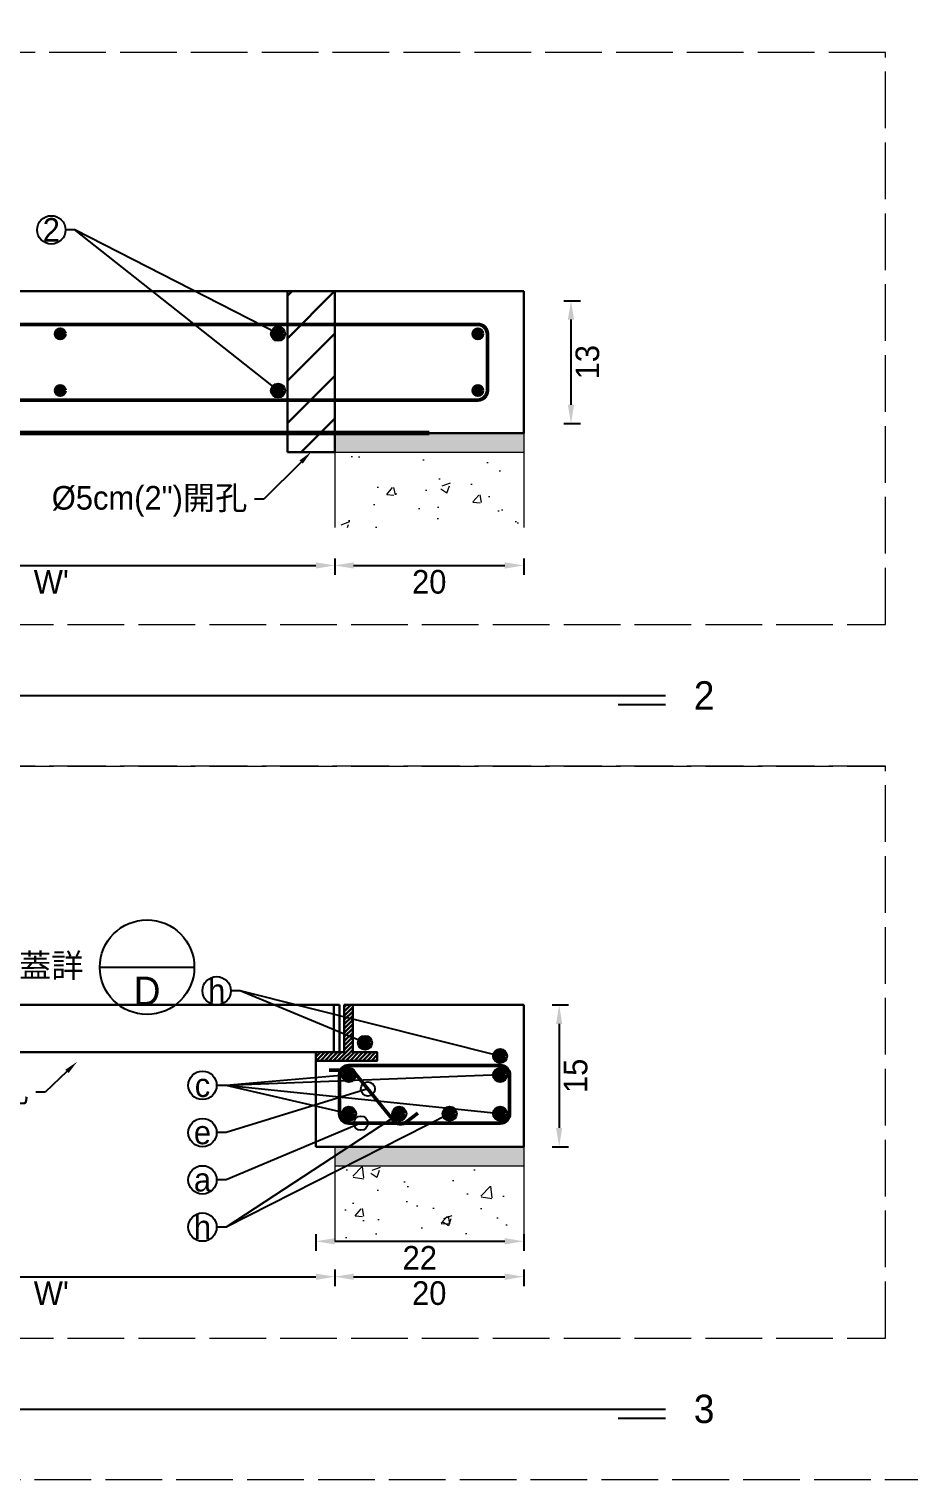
# Model space of a CAD drawing. Extents: x -2931 to 4779, y -2120 to 304.
# Drawn here: x -2749 to -2562.8, y -1964.5 to -1657.5 of the extents above; entities that cross this region are included whole.
import ezdxf
from ezdxf import colors
from ezdxf.entities.mleader import LeaderData, LeaderLine
from ezdxf.math import Vec2, Vec3

# ---------------------------------------------------------------- set-up
doc = ezdxf.new("R2010")
doc.units = 0
doc.header["$MEASUREMENT"] = 0
doc.linetypes.add('ACAD_ISO02W100', pattern=[15, 12, -3])
doc.layers.add('一、4.基本-隱藏', color=9, linetype='ACAD_ISO02W100', lineweight=20, plot=False)
doc.layers.add('三、3.文字-註解文字', color=2, linetype='Continuous')
for name, color, linetype, lineweight in [('二、1.繪圖-既有設施', 8, 'Continuous', 20), ('二、2.繪圖-施作項目', 181, 'Continuous', 30), ('二、5.繪圖-鋼筋', 60, 'Continuous', 50), ('二、6.繪圖-其他施作項目', 35, 'Continuous', 30)]:
    doc.layers.add(name, color=color, linetype=linetype, lineweight=lineweight)
doc.styles.add('次圖名(詳圖)', font='MS PGothic.ttf', dxfattribs={"height": 6})
doc.styles.add('註解文字', font='MS PGothic.ttf', dxfattribs={"height": 5})
doc.styles.add('註解文字(詳圖)', font='MS PGothic.ttf', dxfattribs={"height": 6})
doc.linetypes.add('ZIGZAG', pattern='A,0.00254,-5.08,[131,ltypeshp.shx,S=5.08,R=0,X=-5.08,Y=0],-10.16,[131,ltypeshp.shx,S=5.08,R=180,X=5.08,Y=0],-5.08', length=20.32254)
doc.dimstyles.new('註解文字', dxfattribs={"dimtxt": 5, "dimasz": 4, "dimexe": 2, "dimexo": 2.5, "dimgap": 1, "dimtad": 2, "dimzin": 0, "dimdsep": 46, "dimtxsty": '註解文字', "dimcen": 0.1, "dimclrd": 256, "dimclre": 256, "dimclrt": 256, "dimadec": 0, "dimazin": 0, "dimtfac": 1, "dimtofl": 0, "dimtmove": 0, "dimatfit": 3, "dimfxl": 1.5, "dimfxlon": 1, "dimtolj": 1, "dimtzin": 0, "dimlwd": -1, "dimlwe": -1, "dimarcsym": 1})

# ---------------------------------------------------------------- blocks, each defined once
blk = doc.blocks.new('*D271')
at = {"layer": 'Defpoints', "color": 0, "transparency": 16777216}
for p in [(-2804.31, -1740.96), (-2684.31, -1740.96), (-2684.31, -1770.96)]:
    blk.add_point(p, dxfattribs=at)
at = {"layer": '三、3.文字-註解文字', "transparency": 16777216}
for p, q in [((-2804.31, -1769.46), (-2804.31, -1772.96)), ((-2800.31, -1770.96), (-2688.31, -1770.96)), ((-2684.31, -1769.46), (-2684.31, -1772.96))]:
    blk.add_line(p, q, dxfattribs=at)
for points in [[(-2800.31, -1770.3), (-2800.31, -1771.63), (-2804.31, -1770.96)], [(-2688.31, -1770.3), (-2688.31, -1771.63), (-2684.31, -1770.96)]]:
    blk.add_solid(points, dxfattribs=at)
at = {"layer": '三、3.文字-註解文字', "transparency": 16777216, "insert": (-2744.31, -1774.46), "char_height": 5, "attachment_point": 5, "style": '註解文字'}
blk.add_mtext("\\A1;W'", dxfattribs=at)
blk = doc.blocks.new('*D272')
at = {"layer": 'Defpoints', "color": 0, "transparency": 16777216}
for p in [(-2684.31, -1740.96), (-2644.31, -1740.96), (-2644.31, -1770.96)]:
    blk.add_point(p, dxfattribs=at)
at = {"layer": '三、3.文字-註解文字', "transparency": 16777216}
for p, q in [((-2684.31, -1769.46), (-2684.31, -1772.96)), ((-2680.31, -1770.96), (-2648.31, -1770.96)), ((-2644.31, -1769.46), (-2644.31, -1772.96))]:
    blk.add_line(p, q, dxfattribs=at)
for points in [[(-2680.31, -1770.3), (-2680.31, -1771.63), (-2684.31, -1770.96)], [(-2648.31, -1770.3), (-2648.31, -1771.63), (-2644.31, -1770.96)]]:
    blk.add_solid(points, dxfattribs=at)
at = {"layer": '三、3.文字-註解文字', "transparency": 16777216, "insert": (-2664.31, -1774.46), "char_height": 5, "attachment_point": 5, "style": '註解文字'}
blk.add_mtext('\\A1;20', dxfattribs=at)
blk = doc.blocks.new('*D273')
at = {"layer": 'Defpoints', "color": 0, "transparency": 16777216}
for p in [(-2644.31, -1714.96), (-2644.31, -1740.96), (-2634.31, -1740.96)]:
    blk.add_point(p, dxfattribs=at)
at = {"layer": '三、3.文字-註解文字', "transparency": 16777216}
for p, q in [((-2635.81, -1714.96), (-2632.31, -1714.96)), ((-2634.31, -1718.96), (-2634.31, -1736.96)), ((-2635.81, -1740.96), (-2632.31, -1740.96))]:
    blk.add_line(p, q, dxfattribs=at)
for points in [[(-2634.97, -1718.96), (-2633.64, -1718.96), (-2634.31, -1714.96)], [(-2634.97, -1736.96), (-2633.64, -1736.96), (-2634.31, -1740.96)]]:
    blk.add_solid(points, dxfattribs=at)
at = {"layer": '三、3.文字-註解文字', "transparency": 16777216, "insert": (-2630.81, -1727.96), "char_height": 5, "attachment_point": 5, "rotation": 90, "style": '註解文字'}
blk.add_mtext('\\A1;13', dxfattribs=at)
blk = doc.blocks.new('_Small')
at = {"color": 0, "linetype": 'ByBlock', "lineweight": -2}
blk.add_circle((0, 0), 0.25, dxfattribs=at)
blk = doc.blocks.new('*D278')
at = {"layer": 'Defpoints', "color": 0, "transparency": 16777216}
for p in [(-2804.31, -1893.96), (-2684.31, -1893.96), (-2684.31, -1921.46)]:
    blk.add_point(p, dxfattribs=at)
at = {"layer": '三、3.文字-註解文字', "transparency": 16777216}
for p, q in [((-2804.31, -1919.96), (-2804.31, -1923.46)), ((-2800.31, -1921.46), (-2688.31, -1921.46)), ((-2684.31, -1919.96), (-2684.31, -1923.46))]:
    blk.add_line(p, q, dxfattribs=at)
for points in [[(-2800.31, -1920.8), (-2800.31, -1922.13), (-2804.31, -1921.46)], [(-2688.31, -1920.8), (-2688.31, -1922.13), (-2684.31, -1921.46)]]:
    blk.add_solid(points, dxfattribs=at)
at = {"layer": '三、3.文字-註解文字', "transparency": 16777216, "insert": (-2744.31, -1924.96), "char_height": 5, "attachment_point": 5, "style": '註解文字'}
blk.add_mtext("\\A1;W'", dxfattribs=at)
blk = doc.blocks.new('*D279')
at = {"layer": 'Defpoints', "color": 0, "transparency": 16777216}
for p in [(-2684.31, -1893.96), (-2644.31, -1893.96), (-2644.31, -1921.46)]:
    blk.add_point(p, dxfattribs=at)
at = {"layer": '三、3.文字-註解文字', "transparency": 16777216}
for p, q in [((-2684.31, -1919.96), (-2684.31, -1923.46)), ((-2680.31, -1921.46), (-2648.31, -1921.46)), ((-2644.31, -1919.96), (-2644.31, -1923.46))]:
    blk.add_line(p, q, dxfattribs=at)
for points in [[(-2680.31, -1920.8), (-2680.31, -1922.13), (-2684.31, -1921.46)], [(-2648.31, -1920.8), (-2648.31, -1922.13), (-2644.31, -1921.46)]]:
    blk.add_solid(points, dxfattribs=at)
at = {"layer": '三、3.文字-註解文字', "transparency": 16777216, "insert": (-2664.31, -1924.96), "char_height": 5, "attachment_point": 5, "style": '註解文字'}
blk.add_mtext('\\A1;20', dxfattribs=at)
blk = doc.blocks.new('*D280')
at = {"layer": 'Defpoints', "color": 0, "transparency": 16777216}
for p in [(-2644.31, -1863.96), (-2644.31, -1893.96), (-2636.81, -1893.96)]:
    blk.add_point(p, dxfattribs=at)
at = {"layer": '三、3.文字-註解文字', "transparency": 16777216}
for p, q in [((-2638.31, -1863.96), (-2634.81, -1863.96)), ((-2636.81, -1867.96), (-2636.81, -1889.96)), ((-2638.31, -1893.96), (-2634.81, -1893.96))]:
    blk.add_line(p, q, dxfattribs=at)
for points in [[(-2637.47, -1867.96), (-2636.14, -1867.96), (-2636.81, -1863.96)], [(-2637.47, -1889.96), (-2636.14, -1889.96), (-2636.81, -1893.96)]]:
    blk.add_solid(points, dxfattribs=at)
at = {"layer": '三、3.文字-註解文字', "transparency": 16777216, "insert": (-2633.31, -1878.96), "char_height": 5, "attachment_point": 5, "rotation": 90, "style": '註解文字'}
blk.add_mtext('\\A1;15', dxfattribs=at)
blk = doc.blocks.new('*D284')
at = {"layer": 'Defpoints', "color": 0, "transparency": 16777216}
for p in [(-2688.31, -1893.96), (-2644.31, -1893.96), (-2644.31, -1913.96)]:
    blk.add_point(p, dxfattribs=at)
at = {"layer": '三、3.文字-註解文字', "transparency": 16777216}
for p, q in [((-2688.31, -1912.46), (-2688.31, -1915.96)), ((-2644.31, -1912.46), (-2644.31, -1915.96)), ((-2684.31, -1913.96), (-2648.31, -1913.96))]:
    blk.add_line(p, q, dxfattribs=at)
for points in [[(-2684.31, -1913.3), (-2684.31, -1914.63), (-2688.31, -1913.96)], [(-2648.31, -1913.3), (-2648.31, -1914.63), (-2644.31, -1913.96)]]:
    blk.add_solid(points, dxfattribs=at)
at = {"layer": '三、3.文字-註解文字', "transparency": 16777216, "insert": (-2666.31, -1917.46), "char_height": 5, "attachment_point": 5, "style": '註解文字'}
blk.add_mtext('\\A1;22', dxfattribs=at)

msp = doc.modelspace()

# ---------------------------------------------------------------- hatches: boundary and pattern name
at = {"layer": '二、1.繪圖-既有設施'}
h = msp.add_hatch(dxfattribs=at)
h.set_pattern_fill('CROSS', color=256, scale=0.2)
h.set_pattern_definition([(0, (-457953.2273, -667275.6937), (1.27, 1.27), [0.635, -1.905]), (90, (-457952.9098, -667276.0112), (-1.27, 1.27), [0.635, -1.905])])
h.paths.add_polyline_path([(-2644.307, -1742.964), (-2684.307, -1742.964), (-2684.307, -1746.964), (-2644.307, -1746.964)])
h.paths.add_polyline_path([(-2804.307, -1742.964), (-2844.307, -1742.964), (-2844.307, -1746.964), (-2804.307, -1746.964)])
h = msp.add_hatch(dxfattribs=at)
h.set_pattern_fill('AR-CONC', color=256, scale=0.1)
h.set_pattern_definition([(50, (-457953.227, -667275.694), (18.2184669, -1.59390855), [1.905, -20.955]), (355, (-457953.227, -667275.694), (-3.52434214, 19.10568452), [1.524, -16.7640584]), (100.4514447, (-457951.709, -667275.826), (14.6941247, 17.5117752), [1.6190009, -17.80902446]), (46.1842, (-457953.227, -667270.614), (27.1079041, -4.2042328), [2.8575, -31.4325]), (96.6355576, (-457950.968, -667270.964), (23.7404134, 24.7426125), [2.4285023, -26.7135608]), (351.184151, (-457953.227, -667270.614), (23.7404134, 24.7426125), [2.2859967, -25.1459732]), (21, (-457950.687, -667271.884), (15.16143913, -10.22651982), [1.905, -20.955]), (326, (-457950.687, -667271.884), (6.18020283, 18.4187966), [1.524, -16.764]), (71.451445, (-457949.424, -667272.736), (21.34164193, 8.1922769), [1.6190009, -17.80899376]), (37.5, (-457953.227, -667275.6937), (0.308860325, 8.455503887), [0, -16.5608, 0, -17.018, 0, -16.8275]), (7.5, (-457953.227, -667275.694), (6.68196625, 10.01805748), [0, -9.7028, 0, -16.1798, 0, -6.4135]), (327.5, (-457958.8915, -667275.694), (13.559059517, -0.5728744), [0, -6.35, 0, -19.812, 0, -26.289]), (317.5, (-457961.431, -667275.694), (14.81291814, 2.5426491), [0, -8.255, 0, -13.1572, 0, -18.669])])
h.paths.add_polyline_path([(-2684.307, -1762.964), (-2644.307, -1762.964), (-2644.307, -1746.964), (-2684.307, -1746.964)])
h.paths.add_polyline_path([(-2844.307, -1762.964), (-2804.307, -1762.964), (-2804.307, -1746.964), (-2844.307, -1746.964)])
h = msp.add_hatch(dxfattribs=at)
h.set_pattern_fill('CROSS', color=256, scale=0.2)
h.set_pattern_definition([(0, (-458193.2273, -667426.6937), (1.27, 1.27), [0.635, -1.905]), (90, (-458192.9098, -667427.0112), (-1.27, 1.27), [0.635, -1.905])])
h.paths.add_polyline_path([(-2644.307, -1893.964), (-2684.307, -1893.964), (-2684.307, -1897.964), (-2644.307, -1897.964)])
h.paths.add_polyline_path([(-2804.307, -1893.964), (-2808.307, -1893.964), (-2844.307, -1893.964), (-2844.307, -1897.964), (-2804.307, -1897.964)])
h = msp.add_hatch(dxfattribs=at)
h.set_pattern_fill('AR-CONC', color=256, scale=0.1)
h.set_pattern_definition([(50, (-458193.227, -667426.694), (18.2184669, -1.59390855), [1.905, -20.955]), (355, (-458193.227, -667426.694), (-3.52434214, 19.10568452), [1.524, -16.7640584]), (100.4514447, (-458191.709, -667426.826), (14.6941247, 17.5117752), [1.6190009, -17.80902446]), (46.1842, (-458193.227, -667421.614), (27.1079041, -4.2042328), [2.8575, -31.4325]), (96.6355576, (-458190.968, -667421.964), (23.7404134, 24.7426125), [2.4285023, -26.7135608]), (351.184151, (-458193.227, -667421.614), (23.7404134, 24.7426125), [2.2859967, -25.1459732]), (21, (-458190.687, -667422.884), (15.16143913, -10.22651982), [1.905, -20.955]), (326, (-458190.687, -667422.884), (6.18020283, 18.4187966), [1.524, -16.764]), (71.451445, (-458189.424, -667423.736), (21.34164193, 8.1922769), [1.6190009, -17.80899376]), (37.5, (-458193.227, -667426.6937), (0.308860325, 8.455503887), [0, -16.5608, 0, -17.018, 0, -16.8275]), (7.5, (-458193.227, -667426.694), (6.68196625, 10.01805748), [0, -9.7028, 0, -16.1798, 0, -6.4135]), (327.5, (-458198.8915, -667426.694), (13.559059517, -0.5728744), [0, -6.35, 0, -19.812, 0, -26.289]), (317.5, (-458201.431, -667426.694), (14.81291814, 2.5426491), [0, -8.255, 0, -13.1572, 0, -18.669])])
h.paths.add_polyline_path([(-2684.307, -1913.964), (-2644.307, -1913.964), (-2644.307, -1897.964), (-2684.307, -1897.964)])
h.paths.add_polyline_path([(-2844.307, -1913.964), (-2804.307, -1913.964), (-2804.307, -1897.964), (-2844.307, -1897.964)])
at = {"layer": '二、5.繪圖-鋼筋'}
h = msp.add_hatch(color=256, dxfattribs=at)
h.dxf.hatch_style = 1
h.paths.add_polyline_path([(-2741.407, -1721.964, 1), (-2743.407, -1721.964, 1)])
h = msp.add_hatch(color=256, dxfattribs=at)
h.dxf.hatch_style = 1
h.paths.add_polyline_path([(-2695.307, -1721.964, 1), (-2697.307, -1721.964, 1)])
h = msp.add_hatch(color=256, dxfattribs=at)
h.dxf.hatch_style = 1
h.paths.add_polyline_path([(-2653.007, -1721.964, 1), (-2655.007, -1721.964, 1)])
h = msp.add_hatch(color=256, dxfattribs=at)
h.dxf.hatch_style = 1
h.paths.add_polyline_path([(-2741.407, -1733.964, 1), (-2743.407, -1733.964, 1)])
h = msp.add_hatch(color=256, dxfattribs=at)
h.dxf.hatch_style = 1
h.paths.add_polyline_path([(-2695.307, -1733.964, 1), (-2697.307, -1733.964, 1)])
h = msp.add_hatch(color=256, dxfattribs=at)
h.dxf.hatch_style = 1
h.paths.add_polyline_path([(-2653.007, -1733.964, 1), (-2655.007, -1733.964, 1)])
h = msp.add_hatch(color=256, dxfattribs=at)
h.dxf.hatch_style = 1
h.paths.add_polyline_path([(-2676.907, -1871.964, 1), (-2678.907, -1871.964, 1)])
h = msp.add_hatch(color=256, dxfattribs=at)
h.dxf.hatch_style = 1
h.paths.add_polyline_path([(-2648.307, -1874.764, 1), (-2650.307, -1874.764, 1)])
h = msp.add_hatch(color=256, dxfattribs=at)
h.dxf.hatch_style = 1
h.paths.add_polyline_path([(-2680.307, -1878.764, 1), (-2682.307, -1878.764, 1)])
h = msp.add_hatch(color=256, dxfattribs=at)
h.dxf.hatch_style = 1
h.paths.add_polyline_path([(-2648.307, -1878.764, 1), (-2650.307, -1878.764, 1)])
h = msp.add_hatch(color=256, dxfattribs=at)
h.dxf.hatch_style = 1
h.paths.add_polyline_path([(-2680.307, -1886.964, 1), (-2682.307, -1886.964, 1)])
h = msp.add_hatch(color=256, dxfattribs=at)
h.dxf.hatch_style = 1
h.paths.add_polyline_path([(-2669.647, -1886.964, 1), (-2671.647, -1886.964, 1)])
h = msp.add_hatch(color=256, dxfattribs=at)
h.dxf.hatch_style = 1
h.paths.add_polyline_path([(-2658.987, -1886.964, 1), (-2660.987, -1886.964, 1)])
h = msp.add_hatch(color=256, dxfattribs=at)
h.dxf.hatch_style = 1
h.paths.add_polyline_path([(-2648.307, -1886.964, 1), (-2650.307, -1886.964, 1)])
at = {"layer": '二、6.繪圖-其他施作項目'}
h = msp.add_hatch(dxfattribs=at)
h.set_pattern_fill('ANSI31', color=256, scale=2)
h.set_pattern_definition([(45, (-457560.524, -667328.805), (-4.49012806, 4.49012806), [])])
h.paths.add_polyline_path([(-2684.307, -1712.964), (-2694.307, -1712.964), (-2694.307, -1746.964), (-2684.307, -1746.964)])
h = msp.add_hatch(dxfattribs=at)
h.set_pattern_fill('ANSI31', color=256, scale=0.2)
h.set_pattern_definition([(45, (-358.6386, -3854.8895), (-0.4490128, 0.4490128), [])])
h.paths.add_polyline_path([(-2814.307, -1863.964), (-2816.107, -1863.964), (-2816.107, -1873.964), (-2821.307, -1873.964), (-2821.307, -1875.764), (-2808.307, -1875.764), (-2808.307, -1873.964), (-2814.307, -1873.964)])
h.paths.add_polyline_path([(-2682.307, -1873.964), (-2688.307, -1873.964), (-2688.307, -1875.764), (-2675.307, -1875.764), (-2675.307, -1873.964), (-2680.507, -1873.964), (-2680.507, -1863.964), (-2682.307, -1863.964)])

# ---------------------------------------------------------------- linework, layer by layer
at = {"layer": '一、4.基本-隱藏'}
for points in [[(-2930.855, -1457.464), (-2150.855, -1457.464), (-2150.855, -1964.464), (-2930.855, -1964.464)], [(-2567.759, -1662.464), (-2920.855, -1662.464), (-2920.855, -1783.464), (-2567.759, -1783.464)], [(-2567.759, -1813.464), (-2920.855, -1813.464), (-2920.855, -1934.464), (-2567.759, -1934.464)]]:
    msp.add_lwpolyline(points, close=True, dxfattribs=at)
for points in [[(-2920.855, -1783.464), (-2567.759, -1783.464)], [(-2920.855, -1813.464), (-2567.759, -1813.464)]]:
    msp.add_lwpolyline(points, dxfattribs=at)
at = {"layer": '三、3.文字-註解文字'}
for points in [[(-2874.307, -1798.464), (-2614.307, -1798.464)], [(-2614.307, -1800.464), (-2624.307, -1800.464)], [(-2734.039, -1855.964), (-2714.039, -1855.964)], [(-2874.307, -1949.464), (-2614.307, -1949.464)], [(-2614.307, -1951.464), (-2624.307, -1951.464)]]:
    msp.add_lwpolyline(points, dxfattribs=at)
for centre, radius in [((-2744.307, -1699.964), 3), ((-2724.039, -1855.964), 10), ((-2709.307, -1860.964), 3), ((-2712.307, -1880.964), 3), ((-2712.307, -1890.964), 3), ((-2712.307, -1900.964), 3), ((-2712.307, -1910.964), 3)]:
    msp.add_circle(centre, radius, dxfattribs=at)
at = {"layer": '二、1.繪圖-既有設施'}
for points in [[(-2684.307, -1742.964), (-2684.307, -1762.964)], [(-2644.307, -1742.964), (-2644.307, -1762.964)], [(-2684.307, -1746.964), (-2644.307, -1746.964)], [(-2684.307, -1893.964), (-2684.307, -1913.964)], [(-2644.307, -1893.964), (-2644.307, -1913.964)], [(-2684.307, -1897.964), (-2644.307, -1897.964)]]:
    msp.add_lwpolyline(points, dxfattribs=at)
at = {"layer": '二、2.繪圖-施作項目'}
for points in [[(-2844.307, -1712.964), (-2644.307, -1712.964)], [(-2644.307, -1742.964), (-2644.307, -1712.964)], [(-2844.307, -1742.964), (-2644.307, -1742.964)], [(-2680.507, -1863.964), (-2680.307, -1863.964)], [(-2644.307, -1863.964), (-2644.307, -1893.964)], [(-2688.307, -1873.964), (-2688.307, -1893.964)], [(-2688.307, -1893.964), (-2644.307, -1893.964)]]:
    msp.add_lwpolyline(points, dxfattribs=at)
at = {"layer": '二、2.繪圖-施作項目', "linetype": 'ZIGZAG', "ltscale": 0.1}
msp.add_lwpolyline([(-2680.307, -1863.964), (-2644.307, -1863.964)], dxfattribs=at)
at = {"layer": '二、5.繪圖-鋼筋'}
for points in [[(-2654.007, -1719.964), (-2834.607, -1719.964, 0.4142136), (-2836.607, -1721.964), (-2836.607, -1733.964, 0.4142136), (-2834.607, -1735.964), (-2654.007, -1735.964, 0.4142136), (-2652.007, -1733.964), (-2652.007, -1721.964, 0.4142136)], [(-2681.307, -1876.764), (-2649.307, -1876.764, -0.4142136), (-2647.307, -1878.764), (-2647.307, -1886.964, -0.4142136), (-2649.307, -1888.964), (-2681.307, -1888.964, -0.4142136), (-2683.307, -1886.964), (-2683.307, -1878.764, -0.4142136)]]:
    msp.add_lwpolyline(points, format="xyb", close=True, dxfattribs=at)
msp.add_lwpolyline([(-2666.758, -1886.822), (-2669.092, -1888.707, -0.4142136), (-2671.904, -1888.409), (-2679.907, -1878.507, 0.226529), (-2681.462, -1877.764), (-2685.507, -1877.764)], format="xyb", dxfattribs=at)
for centre in [(-2742.407, -1721.964), (-2696.307, -1721.964), (-2654.007, -1721.964), (-2742.407, -1733.964), (-2696.307, -1733.964), (-2654.007, -1733.964), (-2677.907, -1871.964), (-2649.307, -1874.764), (-2681.307, -1878.764), (-2649.307, -1878.764), (-2681.307, -1886.964), (-2670.647, -1886.964), (-2659.987, -1886.964), (-2649.307, -1886.964)]:
    msp.add_circle(centre, 1, dxfattribs=at)
at = {"layer": '二、6.繪圖-其他施作項目'}
for points in [[(-2694.307, -1746.964), (-2694.307, -1712.964)], [(-2684.307, -1746.964), (-2684.307, -1712.964)], [(-2694.307, -1746.964), (-2684.307, -1746.964)], [(-2813.307, -1863.964), (-2683.307, -1863.964)], [(-2684.507, -1863.964), (-2684.507, -1873.964)], [(-2683.307, -1863.964), (-2683.307, -1873.964)], [(-2813.307, -1873.964), (-2683.307, -1873.964)]]:
    msp.add_lwpolyline(points, dxfattribs=at)
at = {"layer": '二、6.繪圖-其他施作項目', "linetype": 'Continuous', "const_width": 1}
msp.add_lwpolyline([(-2824.307, -1742.964), (-2664.307, -1742.964)], dxfattribs=at)
at = {"layer": '二、6.繪圖-其他施作項目'}
msp.add_lwpolyline([(-2680.507, -1863.964), (-2682.307, -1863.964), (-2682.307, -1873.964), (-2688.307, -1873.964), (-2688.307, -1875.764), (-2675.307, -1875.764), (-2675.307, -1873.964), (-2680.507, -1873.964)], close=True, dxfattribs=at)

# ---------------------------------------------------------------- texts
at = {"layer": '三、3.文字-註解文字'}
for s, width, gutter_width, insert, char_height, attachment_point, style in [('2', 8.38231, 30, (-2744.307, -1699.964), 5, 5, '註解文字'), ('2', 3, 15, (-2608.307, -1798.464), 6, 4, '次圖名(詳圖)'), ('D', 6.60394, 25, (-2724.039, -1860.964), 6, 5, '註解文字(詳圖)'), ('h', 8.38231, 30, (-2709.307, -1860.964), 5, 5, '註解文字'), ('c', 8.38231, 30, (-2712.307, -1880.964), 5, 5, '註解文字'), ('e', 8.38231, 30, (-2712.307, -1890.964), 5, 5, '註解文字'), ('a', 8.38231, 30, (-2712.307, -1900.964), 5, 5, '註解文字'), ('h', 8.38231, 30, (-2712.307, -1910.964), 5, 5, '註解文字'), ('3', 3, 15, (-2608.307, -1949.464), 6, 4, '次圖名(詳圖)')]:
    msp.add_mtext_dynamic_manual_height_columns(s, width=width, gutter_width=gutter_width, heights=[0], dxfattribs=dict(at, insert=insert, char_height=char_height, attachment_point=attachment_point, style=style))

# ---------------------------------------------------------------- dimensions: what is measured, and where the dimension line sits
for base, p1, p2, text, picture, middle in [((-2634.307, -1740.964), (-2644.307, -1714.964), (-2644.307, -1740.964), '13', '*D273', (-2630.807, -1727.964)), ((-2636.807, -1893.964), (-2644.307, -1863.964), (-2644.307, -1893.964), '15', '*D280', (-2633.307, -1878.964))]:
    dim = msp.add_linear_dim(base=base, p1=p1, p2=p2, angle=90, text=text, dimstyle='註解文字', dxfattribs=at)
    dim.commit()
    dim.dimension.update_dxf_attribs({"geometry": picture, "text_midpoint": middle})
for base, p1, p2, text, picture, middle in [((-2684.307, -1770.964), (-2804.307, -1740.964), (-2684.307, -1740.964), "W'", '*D271', (-2744.307, -1774.464)), ((-2644.307, -1770.964), (-2684.307, -1740.964), (-2644.307, -1740.964), '20', '*D272', (-2664.307, -1774.464)), ((-2684.307, -1921.464), (-2804.307, -1893.964), (-2684.307, -1893.964), "W'", '*D278', (-2744.307, -1924.964)), ((-2644.307, -1913.964), (-2688.307, -1893.964), (-2644.307, -1893.964), '22', '*D284', (-2666.307, -1917.464)), ((-2644.307, -1921.464), (-2684.307, -1893.964), (-2644.307, -1893.964), '20', '*D279', (-2664.307, -1924.964))]:
    dim = msp.add_linear_dim(base=base, p1=p1, p2=p2, text=text, dimstyle='註解文字', dxfattribs=at)
    dim.commit()
    dim.dimension.update_dxf_attribs({"geometry": picture, "text_midpoint": middle})

# ---------------------------------------------------------------- leaders
ml = msp.add_multileader_mtext('Standard', dxfattribs=at)
ml.set_content('{\\fMS PGothic|b0|i0|c128|p34; }', color=256, style='註解文字')
ml.set_leader_properties(color=144, linetype='ByLayer', lineweight=-1)
ml.set_arrow_properties(name='SMALL')
ml.build(insert=Vec2(0, 0))
ml.multileader.update_dxf_attribs({"dogleg_length": 2, "arrow_head_size": 6})
ctx = ml.context
ctx.base_point, ctx.char_height, ctx.arrow_head_size, ctx.landing_gap_size, ctx.plane_origin = Vec3(-2746.523, -1699.964), 5, 6, 1.5, Vec3(-2722.718, -1706.618)
ctx.text_align_type = 2
notes = []
notes.append((ctx, [(0, (1, 1, 0), (-2739.307, -1699.964), (-1, 0), 2, [(0, [(-2696.307, -1721.964)], 0, [])])]))
ctx.mtext.insert, ctx.mtext.alignment, ctx.mtext.flow_direction = Vec3(-2742.807, -1697.464), 3, 5
ml = msp.add_multileader_mtext('Standard', dxfattribs=at)
ml.set_content('{\\fMS PGothic|b0|i0|c128|p34; }', color=256, style='註解文字')
ml.set_leader_properties(color=144, linetype='ByLayer', lineweight=-1)
ml.set_arrow_properties(name='SMALL')
ml.build(insert=Vec2(0, 0))
ml.multileader.update_dxf_attribs({"dogleg_length": 2, "arrow_head_size": 6})
ctx = ml.context
ctx.base_point, ctx.char_height, ctx.arrow_head_size, ctx.landing_gap_size, ctx.plane_origin = Vec3(-2746.523, -1699.964), 5, 6, 1.5, Vec3(-2722.718, -1718.618)
ctx.text_align_type = 2
notes.append((ctx, [(0, (1, 1, 0), (-2739.307, -1699.964), (-1, 0), 2, [(0, [(-2696.307, -1733.964)], 0, [])])]))
ctx.mtext.insert, ctx.mtext.alignment, ctx.mtext.flow_direction = Vec3(-2742.807, -1697.464), 3, 5
ml = msp.add_multileader_mtext('Standard', dxfattribs=at)
ml.set_content('%%C5cm(2")開孔{\\fMS PGothic|b0|i0|c128|p34; }', color=256, style='註解文字')
ml.set_leader_properties(color=144, linetype='ByLayer', lineweight=-1)
ml.build(insert=Vec2(0, 0))
ml.multileader.update_dxf_attribs({"dogleg_length": 2, "arrow_head_size": 3})
ctx = ml.context
ctx.base_point, ctx.char_height, ctx.arrow_head_size, ctx.landing_gap_size, ctx.plane_origin = Vec3(-2746.267, -1756.964), 5, 3, 1.5, Vec3(-2689.307, -1746.964)
ctx.text_align_type = 2
notes.append((ctx, [(0, (1, 1, 0), (-2699.307, -1756.964), (-1, 0), 2, [(0, [(-2689.307, -1746.964)], 0, [])])]))
ctx.mtext.insert, ctx.mtext.alignment, ctx.mtext.flow_direction = Vec3(-2702.807, -1754.152), 3, 5
ml = msp.add_multileader_mtext('Standard', dxfattribs=at)
ml.set_content('{\\fMS PGothic|b0|i0|c128|p34;鍍鋅格柵框蓋詳}', color=256, style='註解文字')
ml.set_leader_properties(color=144, linetype='ByLayer', lineweight=-1)
ml.build(insert=Vec2(0, 0))
ml.multileader.update_dxf_attribs({"dogleg_length": 2, "arrow_head_size": 3})
ctx = ml.context
ctx.base_point, ctx.char_height, ctx.arrow_head_size, ctx.landing_gap_size, ctx.plane_origin = Vec3(-2786.736, -1855.964), 5, 3, 1.5, Vec3(-2806.285, -1912.141)
notes.append((ctx, [(1, (1, 1, 0), (-2788.736, -1855.964), (1, 0), 2, [(0, [(-2788.736, -1865.964)], 0, [])])]))
ctx.mtext.insert, ctx.mtext.width, ctx.mtext.flow_direction = Vec3(-2785.236, -1853.109), 50.82195, 5
ml = msp.add_multileader_mtext('Standard', dxfattribs=at)
ml.set_content('{\\fMS PGothic|b0|i0|c128|p34; }', color=256, style='註解文字')
ml.set_leader_properties(color=144, linetype='ByLayer', lineweight=-1)
ml.set_arrow_properties(name='SMALL')
ml.build(insert=Vec2(0, 0))
ml.multileader.update_dxf_attribs({"dogleg_length": 2, "arrow_head_size": 6})
ctx = ml.context
ctx.base_point, ctx.char_height, ctx.arrow_head_size, ctx.landing_gap_size, ctx.plane_origin = Vec3(-2711.523, -1860.964), 5, 6, 1.5, Vec3(-2687.718, -1867.618)
ctx.text_align_type = 2
notes.append((ctx, [(0, (1, 1, 0), (-2704.307, -1860.964), (-1, 0), 2, [(0, [(-2649.307, -1874.764)], 0, [])])]))
ctx.mtext.insert, ctx.mtext.alignment, ctx.mtext.flow_direction = Vec3(-2707.807, -1858.464), 3, 5
ml = msp.add_multileader_mtext('Standard', dxfattribs=at)
ml.set_content('{\\fMS PGothic|b0|i0|c128|p34; }', color=256, style='註解文字')
ml.set_leader_properties(color=144, linetype='ByLayer', lineweight=-1)
ml.set_arrow_properties(name='SMALL')
ml.build(insert=Vec2(0, 0))
ml.multileader.update_dxf_attribs({"dogleg_length": 2, "arrow_head_size": 6})
ctx = ml.context
ctx.base_point, ctx.char_height, ctx.arrow_head_size, ctx.landing_gap_size, ctx.plane_origin = Vec3(-2711.523, -1860.964), 5, 6, 1.5, Vec3(-2687.496, -1869.257)
ctx.text_align_type = 2
notes.append((ctx, [(0, (1, 1, 0), (-2704.307, -1860.964), (-1, 0), 2, [(0, [(-2677.907, -1871.964)], 0, [])])]))
ctx.mtext.insert, ctx.mtext.alignment, ctx.mtext.flow_direction = Vec3(-2707.807, -1858.464), 3, 5
ml = msp.add_multileader_mtext('Standard', dxfattribs=at)
ml.set_content('溝蓋開孔', color=256, style='註解文字')
ml.set_leader_properties(color=144, linetype='ByLayer', lineweight=-1)
ml.build(insert=Vec2(0, 0))
ml.multileader.update_dxf_attribs({"dogleg_length": 2, "arrow_head_size": 3})
ctx = ml.context
ctx.base_point, ctx.char_height, ctx.arrow_head_size, ctx.landing_gap_size, ctx.plane_origin = Vec3(-2778.933, -1882.409), 5, 3, 1.5, Vec3(-2756.376, -1922.141)
ctx.text_align_type = 2
notes.append((ctx, [(0, (1, 1, 0), (-2745.609, -1882.409), (-1, 0), 2, [(0, [(-2738.828, -1875.964)], 0, [])])]))
ctx.mtext.insert, ctx.mtext.width, ctx.mtext.alignment, ctx.mtext.flow_direction = Vec3(-2749.109, -1879.497), 29.56865, 3, 5
ml = msp.add_multileader_mtext('Standard', dxfattribs=at)
ml.set_content('{\\fMS PGothic|b0|i0|c128|p34; }', color=256, style='註解文字')
ml.set_leader_properties(color=144, linetype='ByLayer', lineweight=-1)
ml.set_arrow_properties(name='SMALL')
ml.build(insert=Vec2(0, 0))
ml.multileader.update_dxf_attribs({"dogleg_length": 2, "arrow_head_size": 6})
ctx = ml.context
ctx.base_point, ctx.char_height, ctx.arrow_head_size, ctx.landing_gap_size, ctx.plane_origin = Vec3(-2714.523, -1880.964), 5, 6, 1.5, Vec3(-2686.496, -1889.257)
ctx.text_align_type = 2
notes.append((ctx, [(0, (1, 1, 0), (-2707.307, -1880.964), (-1, 0), 2, [(0, [(-2681.307, -1878.764)], 0, [])])]))
ctx.mtext.insert, ctx.mtext.alignment, ctx.mtext.flow_direction = Vec3(-2710.807, -1878.464), 3, 5
ml = msp.add_multileader_mtext('Standard', dxfattribs=at)
ml.set_content('{\\fMS PGothic|b0|i0|c128|p34; }', color=256, style='註解文字')
ml.set_leader_properties(color=144, linetype='ByLayer', lineweight=-1)
ml.set_arrow_properties(name='SMALL')
ml.build(insert=Vec2(0, 0))
ml.multileader.update_dxf_attribs({"dogleg_length": 2, "arrow_head_size": 6})
ctx = ml.context
ctx.base_point, ctx.char_height, ctx.arrow_head_size, ctx.landing_gap_size, ctx.plane_origin = Vec3(-2714.523, -1880.964), 5, 6, 1.5, Vec3(-2644.717, -1886.472)
ctx.text_align_type = 2
notes.append((ctx, [(0, (1, 1, 0), (-2707.307, -1880.964), (-1, 0), 2, [(0, [(-2649.307, -1878.764)], 0, [])])]))
ctx.mtext.insert, ctx.mtext.alignment, ctx.mtext.flow_direction = Vec3(-2710.807, -1878.464), 3, 5
ml = msp.add_multileader_mtext('Standard', dxfattribs=at)
ml.set_content('{\\fMS PGothic|b0|i0|c128|p34; }', color=256, style='註解文字')
ml.set_leader_properties(color=144, linetype='ByLayer', lineweight=-1)
ml.set_arrow_properties(name='SMALL')
ml.build(insert=Vec2(0, 0))
ml.multileader.update_dxf_attribs({"dogleg_length": 2, "arrow_head_size": 6})
ctx = ml.context
ctx.base_point, ctx.char_height, ctx.arrow_head_size, ctx.landing_gap_size, ctx.plane_origin = Vec3(-2714.523, -1880.964), 5, 6, 1.5, Vec3(-2686.129, -1891.992)
ctx.text_align_type = 2
notes.append((ctx, [(0, (1, 1, 0), (-2707.307, -1880.964), (-1, 0), 2, [(0, [(-2649.307, -1886.964)], 0, [])])]))
ctx.mtext.insert, ctx.mtext.alignment, ctx.mtext.flow_direction = Vec3(-2710.807, -1878.464), 3, 5
ml = msp.add_multileader_mtext('Standard', dxfattribs=at)
ml.set_content('{\\fMS PGothic|b0|i0|c128|p34; }', color=256, style='註解文字')
ml.set_leader_properties(color=144, linetype='ByLayer', lineweight=-1)
ml.set_arrow_properties(name='SMALL')
ml.build(insert=Vec2(0, 0))
ml.multileader.update_dxf_attribs({"dogleg_length": 2, "arrow_head_size": 6})
ctx = ml.context
ctx.base_point, ctx.char_height, ctx.arrow_head_size, ctx.landing_gap_size, ctx.plane_origin = Vec3(-2714.523, -1880.964), 5, 6, 1.5, Vec3(-2678.932, -1893.428)
ctx.text_align_type = 2
notes.append((ctx, [(0, (1, 1, 0), (-2707.307, -1880.964), (-1, 0), 2, [(0, [(-2681.307, -1886.964)], 0, [])])]))
ctx.mtext.insert, ctx.mtext.alignment, ctx.mtext.flow_direction = Vec3(-2710.807, -1878.464), 3, 5
ml = msp.add_multileader_mtext('Standard', dxfattribs=at)
ml.set_content('{\\fMS PGothic|b0|i0|c128|p34; }', color=256, style='註解文字')
ml.set_leader_properties(color=144, linetype='ByLayer', lineweight=-1)
ml.set_arrow_properties(name='SMALL')
ml.build(insert=Vec2(0, 0))
ml.multileader.update_dxf_attribs({"dogleg_length": 2, "arrow_head_size": 6})
ctx = ml.context
ctx.base_point, ctx.char_height, ctx.arrow_head_size, ctx.landing_gap_size, ctx.plane_origin = Vec3(-2714.523, -1890.964), 5, 6, 1.5, Vec3(-2791.21, -1850.601)
ctx.text_align_type = 2
notes.append((ctx, [(0, (1, 1, 0), (-2707.307, -1890.964), (-1, 0), 2, [(0, [(-2677.297, -1881.736)], 0, [])])]))
ctx.mtext.insert, ctx.mtext.alignment, ctx.mtext.flow_direction = Vec3(-2710.807, -1888.464), 3, 5
ml = msp.add_multileader_mtext('Standard', dxfattribs=at)
ml.set_content('{\\fMS PGothic|b0|i0|c128|p34; }', color=256, style='註解文字')
ml.set_leader_properties(color=144, linetype='ByLayer', lineweight=-1)
ml.set_arrow_properties(name='SMALL')
ml.build(insert=Vec2(0, 0))
ml.multileader.update_dxf_attribs({"dogleg_length": 2, "arrow_head_size": 6})
ctx = ml.context
ctx.base_point, ctx.char_height, ctx.arrow_head_size, ctx.landing_gap_size, ctx.plane_origin = Vec3(-2714.523, -1910.964), 5, 6, 1.5, Vec3(-2690.718, -1917.618)
ctx.text_align_type = 2
notes.append((ctx, [(0, (1, 1, 0), (-2707.307, -1910.964), (-1, 0), 2, [(0, [(-2670.647, -1886.964)], 0, [])])]))
ctx.mtext.insert, ctx.mtext.alignment, ctx.mtext.flow_direction = Vec3(-2710.807, -1908.464), 3, 5
ml = msp.add_multileader_mtext('Standard', dxfattribs=at)
ml.set_content('{\\fMS PGothic|b0|i0|c128|p34; }', color=256, style='註解文字')
ml.set_leader_properties(color=144, linetype='ByLayer', lineweight=-1)
ml.set_arrow_properties(name='SMALL')
ml.build(insert=Vec2(0, 0))
ml.multileader.update_dxf_attribs({"dogleg_length": 2, "arrow_head_size": 6})
ctx = ml.context
ctx.base_point, ctx.char_height, ctx.arrow_head_size, ctx.landing_gap_size, ctx.plane_origin = Vec3(-2714.523, -1910.964), 5, 6, 1.5, Vec3(-2690.496, -1919.257)
ctx.text_align_type = 2
notes.append((ctx, [(0, (1, 1, 0), (-2707.307, -1910.964), (-1, 0), 2, [(0, [(-2659.987, -1886.964)], 0, [])])]))
ctx.mtext.insert, ctx.mtext.alignment, ctx.mtext.flow_direction = Vec3(-2710.807, -1908.464), 3, 5
ml = msp.add_multileader_mtext('Standard', dxfattribs=at)
ml.set_content('{\\fMS PGothic|b0|i0|c128|p34; }', color=256, style='註解文字')
ml.set_leader_properties(color=144, linetype='ByLayer', lineweight=-1)
ml.set_arrow_properties(name='SMALL')
ml.build(insert=Vec2(0, 0))
ml.multileader.update_dxf_attribs({"dogleg_length": 2, "arrow_head_size": 6})
ctx = ml.context
ctx.base_point, ctx.char_height, ctx.arrow_head_size, ctx.landing_gap_size, ctx.plane_origin = Vec3(-2714.523, -1900.964), 5, 6, 1.5, Vec3(-2791.21, -1860.601)
ctx.text_align_type = 2
notes.append((ctx, [(0, (1, 1, 0), (-2707.307, -1900.964), (-1, 0), 2, [(0, [(-2678.768, -1888.964)], 0, [])])]))
ctx.mtext.insert, ctx.mtext.alignment, ctx.mtext.flow_direction = Vec3(-2710.807, -1898.464), 3, 5
for ctx, leaders in notes:
    for number, flags, end, landing, length, lines in leaders:
        leader = LeaderData()
        leader.index, (leader.has_last_leader_line, leader.has_dogleg_vector, leader.attachment_direction) = number, flags
        leader.last_leader_point, leader.dogleg_vector, leader.dogleg_length = Vec3(end), Vec3(landing), length
        for number, points, colour, breaks in lines:
            line = LeaderLine()
            line.index, line.vertices, line.color, line.breaks = number, Vec3.list(points), colors.encode_raw_color(colour), breaks
            leader.lines.append(line)
        ctx.leaders.append(leader)

doc.saveas('drawing.dxf')
